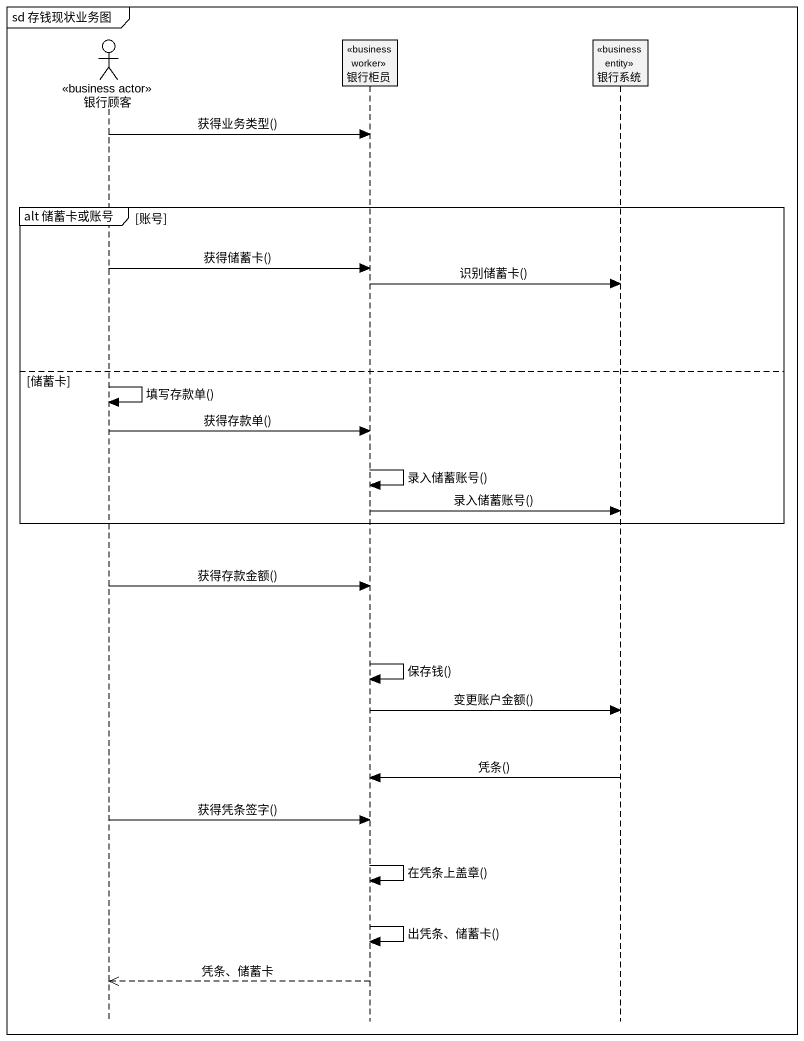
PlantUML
@startuml
mainframe sd 存钱现状业务图
hide footbox
actor 银行顾客 <<business actor>>
participant 银行柜员 <<business worker>>
participant 银行系统 <<business entity>>

银行顾客 -> 银行柜员 : 获得业务类型()
group alt 储蓄卡或账号 [账号]
  银行顾客 -> 银行柜员 : 获得储蓄卡()
  银行柜员 -> 银行系统 : 识别储蓄卡()
else 储蓄卡
  银行顾客 -> 银行顾客 : 填写存款单()
  银行顾客 -> 银行柜员 : 获得存款单()
  银行柜员 -> 银行柜员 : 录入储蓄账号()
  银行柜员 -> 银行系统 : 录入储蓄账号()
end
银行顾客 -> 银行柜员 : 获得存款金额()
银行柜员 -> 银行柜员 : 保存钱()
银行柜员 -> 银行系统 : 变更账户金额()
银行系统 -> 银行柜员 : 凭条()
银行顾客 -> 银行柜员 : 获得凭条签字()
银行柜员 -> 银行柜员 : 在凭条上盖章()
银行柜员 -> 银行柜员 : 出凭条、储蓄卡()
银行柜员 -->> 银行顾客 : 凭条、储蓄卡
@enduml
